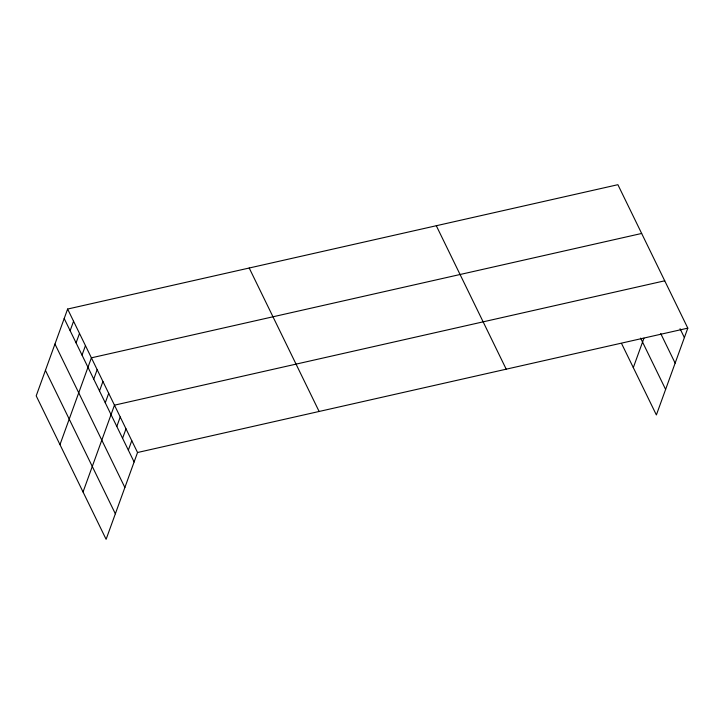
<?xml version="1.0" encoding="UTF-8"?>
<svg xmlns="http://www.w3.org/2000/svg" width="724" height="724" viewBox="0 0 724 724"><rect width="100%" height="100%" fill="white"/><g stroke="black" fill="none" stroke-linecap="round" stroke-linejoin="round"><path stroke-width="1.09" d="M67.622 309.048L36.2 395.856L106.111 539.308L137.542 452.509L67.622 309.048L617.889 184.692L687.8 328.144L656.378 414.952L621.771 343.936M70.138 330.705L73.567 321.248M76.083 342.895L79.504 333.438M82.029 355.095L85.45 345.638M59.974 444.636L91.396 357.828L641.654 233.463M93.74 379.123L97.161 369.665M99.505 390.96L102.926 381.494M105.27 402.788L108.7 393.331M83.043 491.976L114.464 405.168L664.732 280.803M116.808 426.463L120.229 417.006M122.573 438.301L126.003 428.834M128.347 450.129L131.768 440.672M633.31 367.611L643.953 338.189M137.542 452.509L687.8 328.144M680.053 328.723L684.379 337.601M660.713 333.538L675.139 363.122M640.622 338.135L665.618 389.422M436.301 225.725L506.212 369.186M249.21 268.016L319.121 411.467M64.201 318.515L134.112 461.966M54.961 344.036L124.872 487.487M45.44 370.335L115.351 513.787"/></g></svg>
